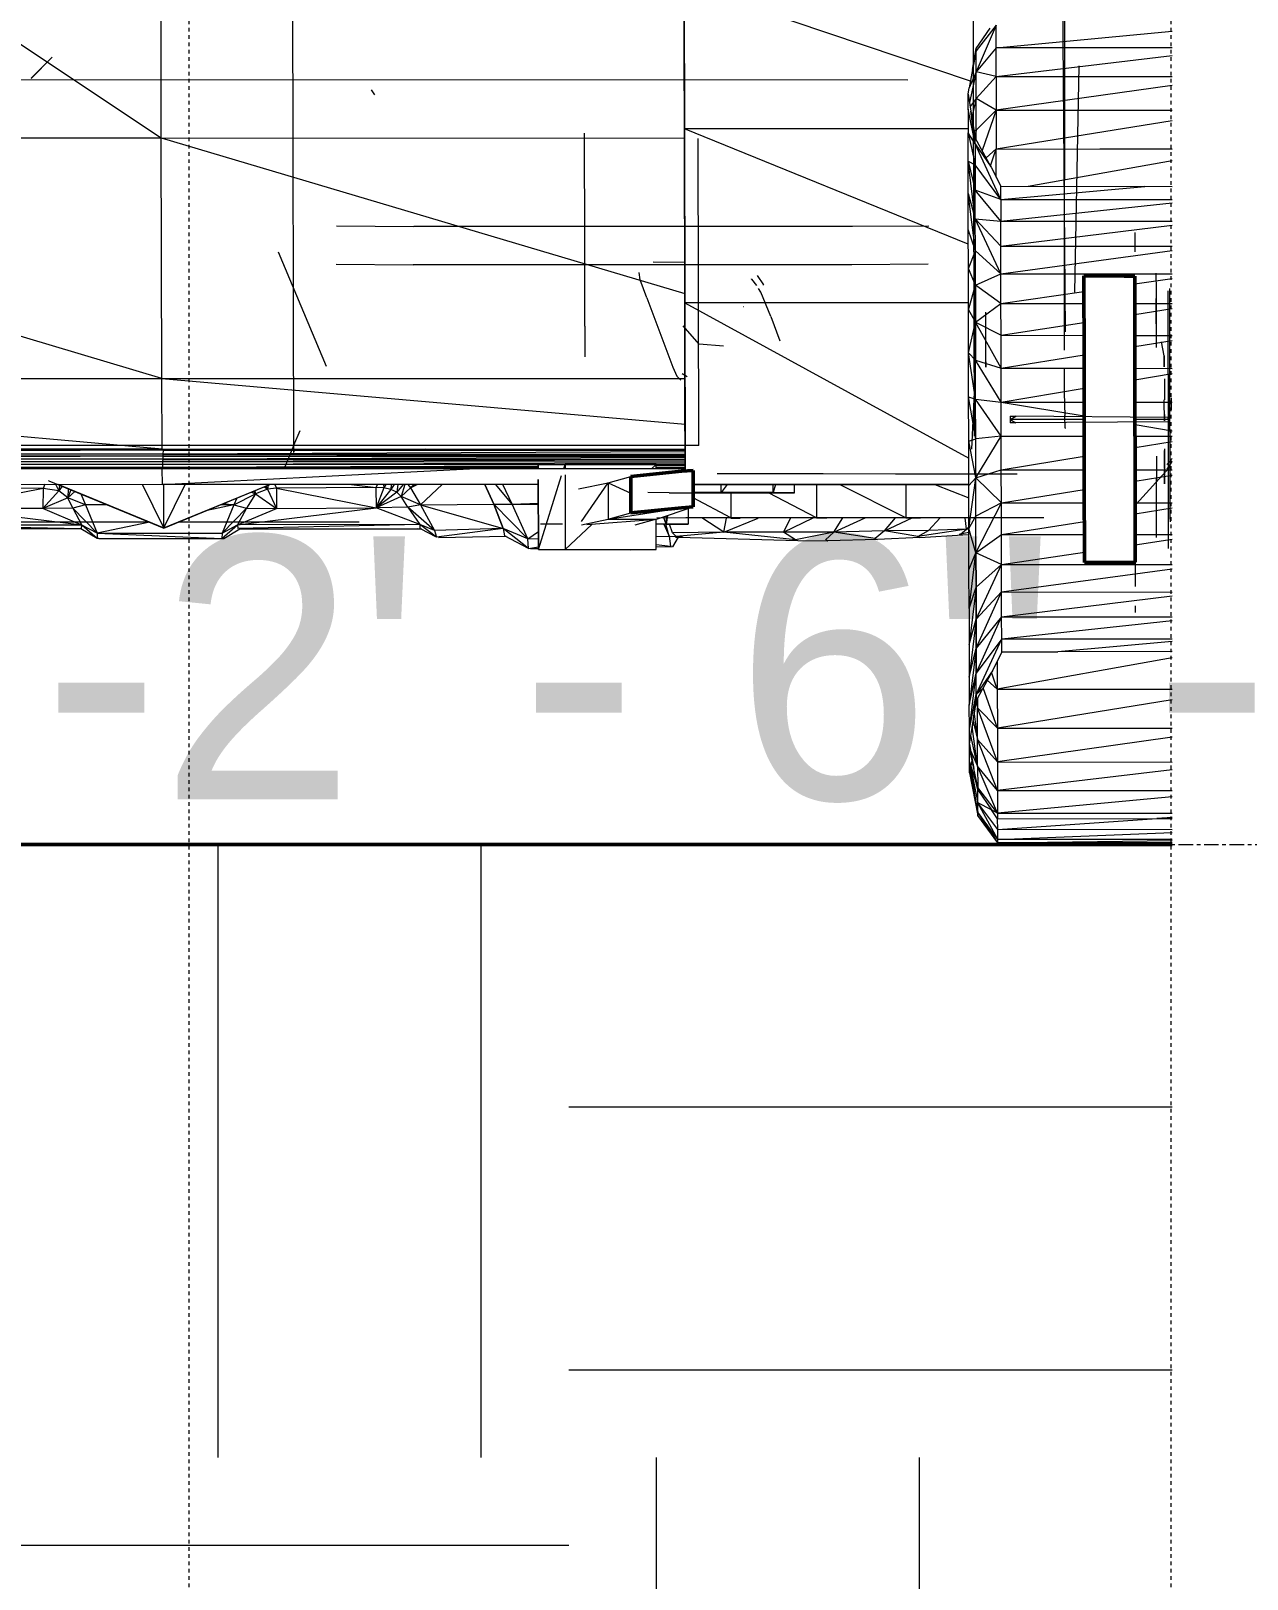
# Model space of a CAD drawing. Header units: inches. Extents: x -4169 to 1533, y -251 to 585.
# Drawn here: x 1373.6 to 1415.2, y -55.1 to -2.2 of the extents above; entities that cross this region are included whole.
import ezdxf

# ---------------------------------------------------------------- set-up
doc = ezdxf.new("R2010")
doc.units = ezdxf.units.IN
doc.header["$MEASUREMENT"] = 0
doc.linetypes.add('Aligning Line 1_8_', pattern=[0.25, 0.125, -0.125])
doc.linetypes.add('Grid Line 1_2_', pattern=[0.875, 0.5, -0.125, 0.125, -0.125])
for name, color, linetype, lineweight in [('0-4', 10, 'Continuous', 5), ('0-6', 7, 'Continuous', 9), ('A-FLOR-LEVL', 51, 'Continuous', 9), ('A-FLOR-LEVL-1', 51, 'Grid Line 1_2_', 9), ('A-GENM', 5, 'Continuous', 9), ('A-GENM-1', 250, 'Continuous', 50), ('C-TOPO', 7, 'Continuous', 9), ('C-TOPO-1', 250, 'Continuous', 50), ('G-ANNO-SYMB-1', 147, 'Aligning Line 1_8_', 9)]:
    doc.layers.add(name, color=color, linetype=linetype, lineweight=lineweight)
doc.styles.add('Century Gothic', font='ufonts.com_century-gothic.ttf', dxfattribs={"height": 9})

# ---------------------------------------------------------------- blocks, each defined once
blk = doc.blocks.new('CTR - 2nd Phase_rvt-2-BUILDING ELEVATION - SOUTH')
at = {"layer": 'A-FLOR-LEVL-1'}
blk.add_line((9609.49, -30), (12558.481, -30), dxfattribs=at)
at = {"layer": 'A-FLOR-LEVL', "insert": (12423.125, -19.449), "char_height": 9, "width": 150.288, "attachment_point": 1, "style": 'Century Gothic'}
blk.add_mtext('-2\' - 6" - STREET LEVEL', dxfattribs=at)
blk = doc.blocks.new('Land_Rover_Evoque_-_SUV_Car_Vehicle_Automobile_13067 - Land Rover EVOQUE_dwg-1230547-BUILDING ELEVATION - SOUTH')
at = {"layer": 'A-GENM'}
for p, q in [((12393.695, 14.539), (12393.501, 14.411)), ((12460.598, 14.528), (12460.802, 14.393)), ((12389.594, -13.478), (12389.302, -12.868)), ((12415.4, -17.669), (12415.067, -18.367)), ((12415.645, -17.669), (12415.067, -18.367)), ((12416.008, -17.669), (12415.695, -18.367)), ((12415.695, -18.367), (12416.008, -17.669)), ((12418.205, -18.388), (12417.444, -17.669)), ((12418.205, -18.388), (12418.545, -17.803)), ((12418.287, -17.669), (12418.545, -17.803)), ((12418.545, -17.803), (12418.399, -17.669)), ((12418.545, -17.803), (12418.652, -17.669)), ((12418.545, -17.803), (12418.868, -18.095)), ((12418.739, -17.669), (12418.868, -18.095)), ((12418.781, -17.669), (12419.019, -17.956)), ((12419.019, -17.956), (12418.868, -18.095)), ((12418.974, -17.669), (12419.019, -17.956)), ((12419.222, -17.855), (12419.019, -17.956)), ((12419.019, -17.956), (12419.723, -18.491)), ((12419.094, -17.67), (12419.222, -17.855)), ((12419.212, -17.67), (12419.222, -17.855)), ((12419.454, -17.796), (12419.222, -17.855)), ((12419.222, -17.855), (12419.723, -18.491)), ((12419.381, -17.67), (12419.454, -17.796)), ((12419.467, -17.67), (12419.454, -17.796)), ((12419.729, -17.795), (12419.454, -17.796)), ((12419.454, -17.796), (12419.723, -18.491)), ((12419.669, -17.67), (12419.729, -17.795)), ((12419.729, -17.795), (12419.723, -18.491)), ((12423.132, -17.809), (12419.723, -18.491)), ((12420.659, -17.67), (12419.729, -17.795)), ((12423.132, -17.809), (12419.729, -17.795)), ((12423.132, -17.809), (12423.127, -18.503)), ((12423.678, -17.898), (12423.127, -18.503)), ((12423.197, -17.671), (12423.132, -17.809)), ((12423.678, -17.898), (12423.132, -17.809)), ((12423.56, -17.671), (12423.678, -17.898)), ((12423.692, -17.697), (12423.678, -17.898)), ((12423.788, -17.736), (12423.678, -17.898)), ((12423.987, -18.133), (12423.678, -17.898)), ((12423.989, -17.819), (12423.987, -18.133)), ((12424.088, -17.86), (12423.987, -18.133)), ((12424.218, -17.913), (12423.987, -18.133)), ((12424.43, -18.001), (12424.591, -18.374)), ((12429.663, -18.372), (12430.404, -17.993)), ((12430.404, -17.993), (12430.1, -18.484)), ((12430.267, -17.937), (12430.404, -17.993)), ((12430.335, -17.909), (12430.404, -17.993)), ((12430.379, -17.891), (12430.404, -17.993)), ((12430.817, -17.833), (12430.404, -17.993)), ((12430.404, -17.993), (12431.125, -18.497)), ((12430.71, -17.755), (12430.817, -17.833)), ((12430.762, -17.734), (12430.817, -17.833)), ((12430.835, -17.704), (12430.817, -17.833)), ((12431.124, -17.803), (12430.817, -17.833)), ((12430.817, -17.833), (12431.125, -18.497)), ((12431.063, -17.673), (12431.124, -17.803)), ((12434.526, -17.784), (12431.124, -17.803)), ((12431.124, -17.803), (12431.125, -18.497)), ((12431.124, -17.803), (12434.529, -18.481)), ((12433.692, -17.673), (12434.526, -17.784)), ((12434.58, -17.674), (12434.526, -17.784)), ((12434.801, -17.786), (12434.526, -17.784)), ((12434.526, -17.784), (12434.529, -18.481)), ((12434.801, -17.786), (12434.529, -18.481)), ((12435.034, -17.844), (12434.529, -18.481)), ((12435.236, -17.945), (12434.529, -18.481)), ((12434.79, -17.674), (12434.801, -17.786)), ((12434.867, -17.674), (12434.801, -17.786)), ((12435.034, -17.844), (12434.801, -17.786)), ((12435.044, -17.674), (12435.034, -17.844)), ((12435.152, -17.674), (12435.034, -17.844)), ((12435.236, -17.945), (12435.034, -17.844)), ((12435.281, -17.674), (12435.236, -17.945)), ((12435.463, -17.674), (12435.236, -17.945)), ((12435.386, -18.084), (12435.236, -17.945)), ((12435.513, -17.674), (12435.386, -18.084)), ((12435.711, -17.791), (12435.386, -18.084)), ((12435.618, -17.674), (12435.711, -17.791)), ((12435.84, -17.674), (12435.711, -17.791)), ((12435.711, -17.791), (12435.938, -17.674)), ((12435.711, -17.791), (12436.048, -18.377)), ((12436.794, -17.674), (12436.048, -18.377)), ((12438.557, -18.351), (12438.258, -17.675)), ((12438.258, -17.675), (12438.557, -18.351)), ((12439.186, -18.35), (12438.629, -17.675)), ((12439.186, -18.35), (12438.868, -17.675)), ((12415.067, -18.367), (12414.381, -18.34)), ((12414.381, -18.36), (12415.363, -18.36)), ((12415.067, -18.367), (12414.522, -19.551)), ((12415.695, -18.367), (12414.522, -19.551)), ((12415.363, -18.36), (12414.927, -18.36)), ((12415.067, -18.367), (12415.695, -18.367)), ((12415.695, -18.367), (12415.364, -19.2)), ((12415.364, -19.2), (12415.695, -18.367)), ((12415.364, -19.2), (12418.205, -18.388)), ((12418.205, -18.388), (12415.695, -18.367)), ((12417.714, -19.261), (12418.205, -18.388)), ((12417.714, -19.261), (12418.635, -18.468)), ((12418.205, -18.388), (12418.868, -18.095)), ((12418.205, -18.388), (12418.635, -18.468)), ((12418.635, -18.468), (12418.222, -19.064)), ((12418.222, -19.064), (12419.723, -18.491)), ((12418.868, -18.095), (12418.635, -18.468)), ((12418.635, -18.468), (12419.723, -18.491)), ((12418.868, -18.095), (12419.723, -18.491)), ((12424.463, -19.064), (12419.723, -18.491)), ((12423.127, -18.503), (12419.723, -18.491)), ((12423.987, -18.133), (12423.127, -18.503)), ((12424.153, -18.488), (12423.127, -18.503)), ((12424.463, -19.064), (12423.127, -18.503)), ((12424.591, -18.374), (12423.987, -18.133)), ((12424.153, -18.488), (12423.987, -18.133)), ((12424.591, -18.374), (12424.153, -18.488)), ((12424.989, -19.347), (12424.153, -18.488)), ((12424.153, -18.488), (12424.463, -19.064)), ((12425.338, -18.374), (12424.591, -18.374)), ((12424.591, -18.374), (12424.989, -19.347)), ((12429.663, -18.372), (12428.745, -18.563)), ((12429.663, -18.372), (12429.211, -18.372)), ((12429.663, -18.372), (12429.26, -19.344)), ((12429.26, -19.344), (12430.1, -18.484)), ((12429.305, -18.333), (12429.663, -18.372)), ((12429.762, -18.145), (12429.663, -18.372)), ((12429.663, -18.372), (12430.1, -18.484)), ((12429.787, -19.061), (12434.529, -18.481)), ((12430.1, -18.484), (12429.787, -19.061)), ((12429.787, -19.061), (12431.125, -18.497)), ((12430.1, -18.484), (12431.125, -18.497)), ((12431.125, -18.497), (12434.529, -18.481)), ((12435.386, -18.084), (12434.529, -18.481)), ((12435.617, -18.456), (12434.529, -18.481)), ((12436.026, -19.052), (12434.529, -18.481)), ((12436.048, -18.377), (12435.386, -18.084)), ((12435.617, -18.456), (12435.386, -18.084)), ((12436.048, -18.377), (12435.617, -18.456)), ((12436.533, -19.248), (12435.617, -18.456)), ((12435.617, -18.456), (12436.026, -19.052)), ((12436.048, -18.377), (12438.557, -18.351)), ((12436.048, -18.377), (12438.883, -19.184)), ((12436.048, -18.377), (12436.533, -19.248)), ((12438.557, -18.351), (12439.186, -18.35)), ((12438.883, -19.184), (12438.557, -18.351)), ((12439.724, -19.534), (12438.557, -18.351)), ((12438.557, -18.351), (12438.883, -19.184)), ((12439.45, -18.366), (12439.016, -18.367)), ((12440.084, -18.367), (12439.016, -18.367)), ((12439.186, -18.35), (12440.084, -18.313)), ((12439.724, -19.534), (12439.186, -18.35)), ((12400.792, -19.286), (12400.346, -18.809)), ((12402.302, -19.299), (12401.258, -18.809)), ((12402.302, -19.299), (12401.892, -18.81)), ((12404.044, -19.338), (12402.872, -18.81)), ((12404.044, -19.338), (12403.713, -18.811)), ((12405.767, -19.337), (12404.658, -18.812)), ((12405.767, -19.337), (12405.495, -18.812)), ((12407.808, -19.338), (12406.54, -18.813)), ((12407.808, -19.338), (12407.718, -18.813)), ((12407.808, -19.338), (12408.622, -18.814)), ((12409.57, -19.361), (12409.681, -19.025)), ((12409.686, -19.468), (12409.79, -19.025)), ((12409.877, -19.025), (12409.686, -19.468)), ((12417.629, -19.493), (12418.222, -19.064)), ((12417.714, -19.261), (12418.222, -19.064)), ((12418.222, -19.064), (12418.2, -19.195)), ((12424.463, -19.064), (12418.222, -19.064)), ((12424.432, -19.193), (12418.222, -19.064)), ((12420.854, -18.95), (12420.423, -18.949)), ((12420.854, -18.95), (12426.741, -18.951)), ((12424.463, -19.064), (12424.432, -19.193)), ((12424.989, -19.347), (12424.463, -19.064)), ((12424.98, -19.527), (12424.463, -19.064)), ((12426.79, -18.971), (12424.989, -19.347)), ((12427.802, -18.951), (12433.521, -18.953)), ((12429.254, -19.524), (12429.787, -19.061)), ((12429.26, -19.344), (12429.787, -19.061)), ((12436.026, -19.052), (12429.787, -19.061)), ((12429.787, -19.061), (12429.803, -19.189)), ((12436.026, -19.052), (12429.803, -19.189)), ((12433.521, -18.953), (12433.951, -18.952)), ((12436.533, -19.248), (12436.026, -19.052)), ((12436.603, -19.48), (12436.026, -19.052)), ((12436.026, -19.052), (12436.033, -19.183)), ((12444.384, -19.035), (12444.559, -19.445)), ((12444.559, -19.445), (12444.445, -19.035)), ((12444.674, -19.337), (12444.576, -19.035)), ((12446.434, -19.312), (12445.678, -18.823)), ((12446.434, -19.312), (12446.521, -18.824)), ((12446.434, -19.312), (12447.611, -18.824)), ((12448.473, -19.308), (12449.495, -18.823)), ((12448.473, -19.308), (12448.727, -18.823)), ((12450.193, -19.307), (12451.265, -18.823)), ((12450.193, -19.307), (12450.5, -18.823)), ((12451.933, -19.265), (12452.874, -18.823)), ((12451.933, -19.265), (12452.305, -18.823)), ((12453.44, -19.25), (12453.841, -18.823)), ((12454.735, -19.206), (12454.693, -18.823)), ((12400.792, -19.286), (12399.721, -19.252)), ((12401.154, -19.494), (12399.721, -19.278)), ((12401.154, -19.494), (12399.722, -19.413)), ((12402.302, -19.299), (12400.792, -19.286)), ((12401.154, -19.494), (12400.792, -19.286)), ((12402.302, -19.299), (12401.154, -19.494)), ((12402.605, -19.56), (12401.154, -19.494)), ((12404.044, -19.338), (12402.302, -19.299)), ((12402.302, -19.299), (12402.605, -19.56)), ((12404.044, -19.338), (12402.605, -19.56)), ((12402.605, -19.56), (12404.306, -19.604)), ((12404.044, -19.338), (12405.767, -19.337)), ((12405.332, -19.601), (12404.044, -19.338)), ((12404.044, -19.338), (12404.306, -19.604)), ((12405.332, -19.601), (12404.306, -19.604)), ((12405.332, -19.601), (12405.767, -19.337)), ((12407.808, -19.338), (12405.332, -19.601)), ((12409.427, -19.48), (12405.332, -19.601)), ((12407.808, -19.338), (12405.767, -19.337)), ((12409.427, -19.48), (12407.808, -19.338)), ((12409.57, -19.361), (12407.808, -19.338)), ((12409.427, -19.48), (12409.57, -19.361)), ((12409.686, -19.468), (12409.427, -19.48)), ((12409.619, -19.811), (12409.427, -19.48)), ((12409.499, -19.467), (12409.44, -19.469)), ((12409.499, -19.467), (12409.449, -19.461)), ((12409.499, -19.467), (12409.501, -19.418)), ((12409.687, -19.466), (12409.499, -19.467)), ((12409.55, -19.474), (12409.499, -19.467)), ((12409.619, -19.811), (12409.686, -19.468)), ((12410.292, -19.481), (12409.686, -19.468)), ((12414.522, -19.551), (12414.326, -19.417)), ((12414.522, -19.551), (12414.326, -19.549)), ((12415.364, -19.2), (12414.485, -19.884)), ((12414.485, -19.884), (12415.307, -19.449)), ((12414.522, -19.551), (12414.485, -19.884)), ((12414.522, -19.551), (12415.364, -19.2)), ((12415.376, -19.441), (12414.555, -19.875)), ((12415.364, -19.2), (12415.308, -19.449)), ((12415.364, -19.2), (12415.308, -19.449)), ((12417.629, -19.493), (12415.359, -19.45)), ((12417.629, -19.493), (12415.364, -19.2)), ((12415.364, -19.2), (12417.714, -19.261)), ((12417.629, -19.493), (12417.714, -19.261)), ((12417.632, -19.485), (12417.697, -19.487)), ((12417.697, -19.487), (12417.637, -19.471)), ((12418.266, -19.189), (12417.697, -19.487)), ((12424.432, -19.193), (12418.254, -19.195)), ((12424.98, -19.527), (12424.432, -19.193)), ((12424.989, -19.347), (12424.98, -19.527)), ((12425.045, -19.526), (12424.98, -19.527)), ((12424.989, -19.347), (12429.26, -19.344)), ((12424.989, -19.347), (12429.254, -19.524)), ((12425.045, -19.526), (12429.319, -19.527)), ((12429.26, -19.344), (12429.254, -19.524)), ((12429.254, -19.519), (12429.319, -19.527)), ((12429.319, -19.527), (12429.867, -19.194)), ((12429.867, -19.194), (12436.097, -19.194)), ((12435.963, -19.182), (12436.048, -19.19)), ((12436.603, -19.48), (12436.055, -19.194)), ((12438.883, -19.184), (12436.533, -19.248)), ((12436.533, -19.248), (12436.603, -19.48)), ((12438.883, -19.184), (12436.603, -19.48)), ((12436.668, -19.492), (12438.99, -19.447)), ((12438.883, -19.184), (12438.924, -19.433)), ((12439.745, -19.867), (12438.883, -19.184)), ((12439.724, -19.534), (12438.883, -19.184)), ((12438.883, -19.184), (12438.924, -19.433)), ((12439.745, -19.867), (12438.951, -19.448)), ((12439.724, -19.534), (12440.086, -19.286)), ((12439.724, -19.534), (12440.086, -19.529)), ((12439.745, -19.867), (12439.724, -19.534)), ((12444.117, -19.455), (12444.559, -19.445)), ((12444.559, -19.445), (12444.802, -19.456)), ((12444.559, -19.445), (12444.608, -19.787)), ((12446.434, -19.312), (12444.674, -19.337)), ((12444.802, -19.456), (12444.674, -19.337)), ((12444.87, -19.476), (12444.678, -19.807)), ((12444.87, -19.476), (12444.78, -19.489)), ((12444.788, -19.475), (12444.87, -19.476)), ((12444.792, -19.468), (12444.87, -19.476)), ((12446.434, -19.312), (12444.802, -19.456)), ((12445.019, -19.459), (12444.87, -19.476)), ((12444.87, -19.476), (12448.963, -19.597)), ((12448.473, -19.308), (12446.434, -19.312)), ((12448.89, -19.571), (12446.434, -19.312)), ((12450.193, -19.307), (12448.473, -19.308)), ((12448.89, -19.571), (12448.473, -19.308)), ((12450.193, -19.307), (12448.89, -19.571)), ((12448.963, -19.597), (12449.988, -19.601)), ((12450.193, -19.307), (12449.914, -19.573)), ((12449.93, -19.569), (12449.988, -19.601)), ((12451.69, -19.555), (12449.988, -19.601)), ((12451.933, -19.265), (12450.193, -19.307)), ((12451.616, -19.527), (12450.193, -19.307)), ((12451.592, -19.526), (12451.69, -19.555)), ((12451.933, -19.265), (12451.616, -19.527)), ((12453.141, -19.488), (12451.69, -19.555)), ((12453.44, -19.25), (12451.933, -19.265)), ((12453.067, -19.458), (12451.933, -19.265)), ((12453.047, -19.457), (12453.141, -19.488)), ((12454.735, -19.206), (12453.067, -19.458)), ((12453.067, -19.458), (12453.44, -19.25)), ((12453.141, -19.488), (12454.61, -19.405)), ((12454.735, -19.206), (12453.44, -19.25)), ((12454.491, -19.366), (12454.61, -19.405)), ((12454.537, -19.373), (12454.735, -19.206)), ((12454.819, -19.325), (12454.537, -19.373)), ((12454.61, -19.405), (12454.819, -19.391)), ((12454.735, -19.206), (12454.818, -19.131)), ((12454.818, -19.201), (12454.735, -19.206)), ((12410.293, -19.731), (12409.619, -19.811)), ((12410.293, -19.823), (12409.619, -19.811)), ((12414.485, -19.884), (12414.327, -19.86)), ((12414.485, -19.884), (12414.327, -19.882)), ((12414.555, -19.875), (12414.486, -19.874)), ((12439.745, -19.867), (12440.087, -19.815)), ((12440.087, -19.878), (12439.813, -19.882)), ((12444.117, -19.729), (12444.608, -19.787)), ((12444.678, -19.807), (12444.118, -19.817))]:
    blk.add_line(p, q, dxfattribs=at)
blk = doc.blocks.new('Land_Rover_Evoque_-_SUV_Car_Vehicle_Automobile_13067 - Land_Rover_Evoque_-_SUV_Car_Vehicle_Automobile_13067-1230553-BUILDING ELEVATION - SOUTH')
blk.add_blockref('Land_Rover_Evoque_-_SUV_Car_Vehicle_Automobile_13067 - Land Rover EVOQUE_dwg-1230547-BUILDING ELEVATION - SOUTH', (0, 0))
blk = doc.blocks.new('Land_Rover_Evoque_-_SUV_Car_Vehicle_Automobile_13067 - Land Rover EVOQUE_dwg-V22-BUILDING ELEVATION - SOUTH')
at = {"layer": 'A-GENM'}
for p, q in [((12427.18, -5.812), (12427.148, 11.589)), ((12458.124, -12.454), (12457.939, 11.386)), ((12402.467, 10.642), (12427.18, -5.812)), ((12431.653, 6.563), (12431.706, -16.567)), ((12445.085, -7.418), (12445.066, 1.755)), ((12458.097, 1.492), (12458.092, -2.8)), ((12454.871, -3.867), (12445.075, -0.569)), ((12445.075, -0.569), (12445.087, -5.499)), ((12445.075, -0.569), (12445.085, -7.418)), ((12454.982, -4.776), (12454.978, -1.801)), ((12455.748, -1.954), (12455.07, -2.837)), ((12455.07, -2.756), (12455.543, -2.061)), ((12455.748, -1.954), (12455.071, -3.557)), ((12455.748, -2.731), (12455.748, -1.954)), ((12455.748, -2.731), (12461.78, -2.159)), ((12422.727, -3.779), (12423.446, -3.054)), ((12423.446, -3.054), (12422.732, -3.765)), ((12455.07, -2.837), (12454.94, -3.47)), ((12454.94, -3.47), (12455.035, -2.947)), ((12455.035, -2.947), (12455.07, -2.756)), ((12455.07, -2.837), (12455.035, -2.947)), ((12455.07, -2.837), (12455.07, -2.756)), ((12455.071, -3.557), (12455.07, -2.837)), ((12455.748, -2.731), (12455.071, -3.557)), ((12455.749, -3.711), (12455.748, -2.731)), ((12461.78, -2.733), (12455.748, -2.731)), ((12455.749, -3.711), (12461.78, -2.99)), ((12458.092, -2.8), (12458.083, -11.664)), ((12454.94, -3.47), (12454.831, -4.097)), ((12455.071, -3.557), (12454.831, -4.097)), ((12455.071, -3.557), (12454.842, -4.602)), ((12455.749, -3.711), (12455.071, -3.557)), ((12455.071, -4.469), (12455.071, -3.557)), ((12458.447, -11.094), (12458.587, -3.341)), ((12452.724, -3.833), (12401.745, -3.819)), ((12434.361, -4.166), (12434.482, -4.341)), ((12454.793, -4.313), (12454.831, -4.097)), ((12455.749, -3.711), (12455.071, -4.469)), ((12455.749, -3.711), (12461.78, -3.712)), ((12455.749, -3.711), (12455.749, -4.863)), ((12461.78, -4.015), (12455.749, -4.863)), ((12454.793, -4.313), (12454.887, -4.895)), ((12454.793, -4.825), (12454.793, -4.313)), ((12455.071, -4.469), (12454.862, -4.737)), ((12455.071, -4.469), (12454.921, -5.105)), ((12455.749, -4.863), (12455.071, -4.469)), ((12455.072, -5.554), (12455.071, -4.469)), ((12454.793, -4.825), (12454.795, -5.641)), ((12455.036, -6.017), (12454.793, -4.825)), ((12454.887, -4.895), (12455.035, -5.808)), ((12455.036, -6.017), (12454.887, -4.895)), ((12454.988, -8.065), (12454.982, -4.776)), ((12455.749, -4.863), (12455.072, -5.554)), ((12455.749, -4.863), (12455.269, -6.24)), ((12455.749, -4.863), (12455.752, -6.193)), ((12455.749, -4.863), (12461.78, -4.864)), ((12455.752, -6.193), (12461.78, -5.214)), ((12409.271, -5.807), (12427.18, -5.812)), ((12427.2, -14.049), (12427.18, -5.812)), ((12427.18, -5.812), (12445.088, -5.817)), ((12427.18, -5.812), (12445.099, -11.142)), ((12441.666, -6.665), (12441.662, -5.649)), ((12445.087, -5.499), (12445.1, -11.458)), ((12445.087, -5.499), (12445.093, -11.677)), ((12454.799, -9.451), (12445.087, -5.499)), ((12454.795, -5.502), (12445.087, -5.499)), ((12445.1, -11.458), (12445.087, -5.499)), ((12445.093, -11.677), (12445.087, -5.499)), ((12454.796, -6.611), (12454.795, -5.641)), ((12455.036, -6.017), (12454.795, -5.641)), ((12454.795, -5.641), (12455.036, -6.736)), ((12455.072, -5.554), (12454.998, -5.578)), ((12455.072, -5.554), (12455.024, -5.738)), ((12455.036, -6.017), (12455.035, -5.808)), ((12455.581, -6.816), (12455.035, -5.808)), ((12455.036, -6.017), (12455.035, -5.808)), ((12455.072, -5.554), (12455.039, -5.815)), ((12455.073, -5.877), (12455.072, -5.554)), ((12445.573, -16.347), (12445.553, -5.834)), ((12455.036, -6.017), (12455.036, -6.736)), ((12455.912, -7.923), (12455.036, -6.017)), ((12455.036, -6.017), (12455.581, -6.816)), ((12455.036, -6.017), (12455.036, -6.736)), ((12455.752, -6.193), (12455.409, -6.499)), ((12455.553, -6.775), (12455.752, -6.193)), ((12455.754, -7.157), (12455.752, -6.193)), ((12455.752, -6.193), (12461.78, -6.194)), ((12461.78, -6.199), (12459.3, -6.2)), ((12441.67, -8.433), (12441.666, -6.665)), ((12454.797, -7.72), (12454.796, -6.611)), ((12455.038, -8.585), (12454.796, -6.611)), ((12454.796, -6.611), (12455.036, -6.736)), ((12454.796, -6.611), (12455.037, -7.601)), ((12455.037, -7.601), (12455.036, -6.736)), ((12455.912, -7.923), (12455.036, -6.736)), ((12455.036, -6.736), (12455.037, -7.601)), ((12455.581, -6.816), (12455.911, -7.468)), ((12456.844, -7.471), (12461.78, -6.582)), ((12445.085, -7.418), (12445.093, -11.677)), ((12454.798, -8.949), (12454.797, -7.72)), ((12455.04, -9.675), (12454.797, -7.72)), ((12454.797, -7.72), (12455.038, -8.585)), ((12455.038, -8.585), (12455.037, -7.601)), ((12455.912, -7.923), (12455.037, -7.601)), ((12455.913, -8.667), (12455.037, -7.601)), ((12455.038, -8.585), (12455.037, -7.601)), ((12455.911, -7.468), (12460.841, -7.481)), ((12455.912, -7.923), (12455.911, -7.468)), ((12455.912, -7.923), (12460.841, -7.481)), ((12455.912, -7.923), (12455.913, -8.667)), ((12455.912, -7.923), (12461.78, -7.924)), ((12461.78, -7.484), (12460.841, -7.481)), ((12441.674, -10.483), (12441.67, -8.433)), ((12454.994, -11.375), (12454.988, -8.065)), ((12455.913, -8.667), (12461.78, -8.039)), ((12427.2, -14.049), (12409.278, -8.718)), ((12433.178, -8.827), (12435.821, -8.845)), ((12450.83, -8.849), (12435.821, -8.845)), ((12453.445, -8.833), (12450.83, -8.849)), ((12454.801, -10.279), (12454.798, -8.949)), ((12455.04, -9.675), (12454.798, -8.949)), ((12455.04, -9.675), (12455.038, -8.585)), ((12455.915, -10.463), (12455.038, -8.585)), ((12455.038, -8.585), (12455.914, -9.517)), ((12455.038, -8.585), (12455.913, -8.667)), ((12455.04, -9.675), (12455.038, -8.585)), ((12455.914, -9.517), (12455.913, -8.667)), ((12455.913, -8.667), (12461.78, -8.669)), ((12455.914, -9.517), (12461.78, -8.8)), ((12455.915, -10.463), (12455.914, -9.517)), ((12455.914, -9.517), (12461.78, -9.519)), ((12460.495, -9.055), (12460.497, -9.713)), ((12431.19, -9.72), (12431.193, -9.724)), ((12432.833, -13.636), (12431.193, -9.724)), ((12444.017, -10.052), (12445.097, -10.063)), ((12454.801, -10.279), (12455.04, -9.675)), ((12455.042, -10.859), (12455.04, -9.675)), ((12455.915, -10.463), (12455.04, -9.675)), ((12455.042, -10.859), (12455.04, -9.675)), ((12455.915, -10.463), (12461.78, -9.665)), ((12433.161, -10.135), (12435.805, -10.153)), ((12450.813, -10.157), (12435.805, -10.153)), ((12441.676, -12.263), (12441.674, -10.483)), ((12443.574, -10.669), (12443.535, -10.421)), ((12447.576, -10.528), (12447.788, -10.848)), ((12453.429, -10.14), (12450.813, -10.157)), ((12454.803, -11.696), (12454.801, -10.279)), ((12455.042, -10.859), (12454.801, -10.279)), ((12455.042, -10.859), (12455.915, -10.463)), ((12455.917, -11.483), (12455.915, -10.463)), ((12455.915, -10.463), (12461.78, -10.464)), ((12458.755, -11.056), (12458.754, -10.538)), ((12458.754, -10.538), (12460.128, -10.542)), ((12458.755, -10.762), (12458.754, -10.538)), ((12460.494, -10.543), (12460.128, -10.542)), ((12460.495, -11.049), (12460.494, -10.543)), ((12461.222, -10.443), (12461.225, -11.041)), ((12443.798, -11.293), (12443.574, -10.669)), ((12447.383, -10.645), (12447.381, -10.642)), ((12447.383, -10.645), (12447.555, -10.868)), ((12447.693, -11.099), (12447.613, -10.963)), ((12448.043, -11.927), (12447.693, -11.099)), ((12447.79, -10.85), (12447.788, -10.848)), ((12454.803, -11.696), (12455.042, -10.859)), ((12455.044, -12.117), (12455.042, -10.859)), ((12455.917, -11.483), (12455.042, -10.859)), ((12455.042, -10.859), (12455.044, -12.117)), ((12455.917, -11.483), (12458.755, -11.067)), ((12458.756, -12.133), (12458.755, -10.762)), ((12458.755, -11.056), (12458.759, -12.91)), ((12460.494, -10.811), (12461.78, -10.622)), ((12460.499, -12.907), (12460.495, -11.049)), ((12460.504, -12.137), (12460.501, -10.766)), ((12461.224, -10.969), (12461.225, -11.305)), ((12461.225, -11.041), (12461.225, -11.305)), ((12461.642, -12.345), (12461.637, -11.051)), ((12461.691, -11.305), (12461.69, -10.969)), ((12443.798, -11.293), (12444.681, -13.657)), ((12445.1, -11.458), (12445.099, -14.589)), ((12445.1, -11.458), (12445.112, -17.215)), ((12454.803, -11.461), (12445.1, -11.458)), ((12445.1, -11.458), (12454.813, -16.775)), ((12445.112, -17.215), (12445.1, -11.458)), ((12447.108, -11.584), (12447.113, -11.589)), ((12454.998, -13.846), (12454.994, -11.375)), ((12455.044, -12.117), (12455.917, -11.483)), ((12455.919, -12.571), (12455.917, -11.483)), ((12455.917, -11.483), (12458.755, -11.484)), ((12460.496, -11.484), (12461.78, -11.485)), ((12460.497, -11.854), (12461.78, -11.653)), ((12461.227, -12.178), (12461.225, -11.305)), ((12461.225, -11.305), (12461.227, -12.215)), ((12461.693, -12.215), (12461.691, -11.305)), ((12445.099, -14.589), (12445.093, -11.677)), ((12448.043, -11.927), (12448.352, -12.755)), ((12454.806, -13.169), (12454.803, -11.696)), ((12454.803, -11.696), (12455.044, -12.117)), ((12454.806, -13.169), (12455.044, -12.117)), ((12455.046, -13.423), (12455.044, -12.117)), ((12455.921, -13.699), (12455.044, -12.117)), ((12455.044, -12.117), (12455.919, -12.571)), ((12455.044, -12.117), (12455.046, -13.423)), ((12455.397, -13.656), (12455.393, -11.775)), ((12455.919, -12.571), (12458.756, -12.127)), ((12458.083, -11.664), (12458.081, -13.074)), ((12458.756, -12.133), (12458.76, -13.728)), ((12458.759, -12.91), (12458.756, -12.133)), ((12460.507, -13.731), (12460.504, -12.137)), ((12461.227, -12.178), (12461.228, -12.99)), ((12441.676, -12.263), (12441.677, -13.3)), ((12445.583, -12.875), (12445.04, -12.243)), ((12445.04, -12.243), (12445.044, -12.248)), ((12445.583, -12.875), (12445.044, -12.248)), ((12455.921, -13.699), (12455.919, -12.571)), ((12455.919, -12.571), (12458.757, -12.572)), ((12460.498, -12.572), (12461.78, -12.573)), ((12461.227, -12.215), (12461.228, -12.99)), ((12461.649, -15.462), (12461.642, -12.345)), ((12461.694, -12.99), (12461.693, -12.215)), ((12446.415, -12.942), (12445.583, -12.875)), ((12454.809, -14.676), (12454.806, -13.169)), ((12455.049, -14.761), (12454.806, -13.169)), ((12454.806, -13.169), (12455.046, -13.423)), ((12455.921, -13.699), (12458.759, -13.239)), ((12458.759, -12.91), (12458.762, -14.266)), ((12460.499, -12.956), (12461.78, -12.748)), ((12460.501, -14.265), (12460.499, -12.907)), ((12461.506, -13.272), (12461.411, -12.793)), ((12461.699, -14.905), (12461.694, -12.99)), ((12441.677, -13.3), (12441.674, -13.313)), ((12444.681, -13.657), (12444.826, -13.966)), ((12455.049, -14.761), (12455.046, -13.423)), ((12455.923, -14.854), (12455.046, -13.423)), ((12455.046, -13.423), (12455.921, -13.699)), ((12455.049, -14.761), (12455.046, -13.423)), ((12455.384, -13.273), (12455.397, -13.656)), ((12455.923, -14.854), (12455.921, -13.699)), ((12455.921, -13.699), (12458.759, -13.7)), ((12458.082, -13.712), (12458.081, -14.242)), ((12458.76, -13.728), (12458.762, -15.439)), ((12458.762, -14.266), (12458.76, -13.728)), ((12460.5, -13.7), (12461.78, -13.701)), ((12460.511, -15.443), (12460.507, -13.731)), ((12461.506, -13.272), (12461.506, -13.652)), ((12461.506, -13.652), (12461.507, -13.273)), ((12409.307, -14.044), (12427.2, -14.049)), ((12427.21, -16.464), (12427.2, -14.049)), ((12427.2, -14.049), (12445.109, -15.615)), ((12427.2, -14.049), (12445.106, -14.053)), ((12444.962, -14.111), (12444.825, -13.965)), ((12444.826, -13.966), (12444.825, -13.965)), ((12444.962, -14.111), (12444.96, -14.11)), ((12445.01, -13.875), (12445.008, -13.873)), ((12445.01, -13.875), (12445.174, -13.981)), ((12454.998, -13.846), (12455.002, -16.028)), ((12458.081, -14.242), (12458.082, -14.448)), ((12458.762, -14.266), (12458.764, -15.44)), ((12460.501, -14.093), (12461.78, -13.881)), ((12460.503, -15.44), (12460.501, -14.265)), ((12461.509, -14.057), (12461.509, -14.269)), ((12461.509, -14.057), (12461.511, -14.777)), ((12461.654, -14.505), (12461.652, -14.099)), ((12445.104, -17.133), (12445.099, -14.589)), ((12454.812, -16.197), (12454.809, -14.676)), ((12455.052, -16.111), (12454.809, -14.676)), ((12454.809, -14.676), (12455.049, -14.761)), ((12454.997, -14.525), (12454.904, -16.471)), ((12455.052, -16.111), (12455.049, -14.761)), ((12455.926, -16.02), (12455.049, -14.761)), ((12455.049, -14.761), (12455.923, -14.854)), ((12455.052, -16.111), (12455.049, -14.761)), ((12455.923, -14.854), (12458.76, -14.382)), ((12458.082, -14.448), (12458.084, -14.518)), ((12458.084, -14.518), (12458.095, -14.934)), ((12461.509, -15.497), (12461.507, -14.776)), ((12461.758, -15.116), (12461.758, -14.71)), ((12427.21, -16.464), (12409.307, -14.898)), ((12455.926, -16.02), (12455.923, -14.854)), ((12455.923, -14.854), (12458.762, -15.331)), ((12455.923, -14.854), (12458.761, -14.854)), ((12456.228, -15.338), (12456.228, -15.454)), ((12456.228, -15.338), (12456.428, -15.339)), ((12456.228, -15.454), (12456.428, -15.339)), ((12461.642, -15.385), (12456.428, -15.339)), ((12458.095, -14.934), (12458.106, -15.314)), ((12458.117, -15.739), (12458.106, -15.314)), ((12460.502, -14.855), (12461.78, -14.855)), ((12461.508, -15.283), (12461.509, -15.497)), ((12461.702, -16.834), (12461.699, -14.905)), ((12431.918, -15.841), (12431.71, -16.344)), ((12456.228, -15.454), (12456.228, -15.572)), ((12458.764, -15.455), (12456.228, -15.454)), ((12456.228, -15.454), (12456.429, -15.57)), ((12456.429, -15.57), (12456.228, -15.572)), ((12461.643, -15.527), (12456.429, -15.57)), ((12458.117, -15.739), (12458.118, -15.763)), ((12458.762, -15.439), (12458.766, -17.152)), ((12458.764, -15.44), (12458.766, -16.614)), ((12460.506, -16.616), (12460.503, -15.44)), ((12461.643, -15.456), (12460.503, -15.455)), ((12460.504, -15.624), (12461.78, -15.839)), ((12460.514, -17.155), (12460.511, -15.443)), ((12461.643, -15.443), (12461.642, -15.385)), ((12461.643, -15.456), (12461.642, -15.385)), ((12461.643, -15.456), (12461.643, -15.444)), ((12461.643, -15.456), (12461.643, -15.444)), ((12461.643, -15.456), (12461.643, -15.527)), ((12461.643, -15.456), (12461.643, -15.527)), ((12461.654, -18.579), (12461.649, -15.462)), ((12445.573, -16.347), (12408.964, -16.337)), ((12431.705, -16.354), (12431.383, -17.132)), ((12454.812, -16.197), (12455.052, -16.111)), ((12454.815, -17.706), (12454.812, -16.197)), ((12455.053, -17.441), (12454.812, -16.197)), ((12455.055, -17.451), (12455.052, -16.111)), ((12455.055, -17.451), (12455.052, -16.111)), ((12455.926, -16.02), (12455.053, -16.111)), ((12455.055, -17.451), (12455.926, -16.02)), ((12455.928, -17.176), (12455.926, -16.02)), ((12455.926, -16.02), (12458.763, -16.021)), ((12460.505, -16.021), (12461.78, -16.022)), ((12460.506, -16.415), (12461.78, -16.202)), ((12427.21, -16.464), (12409.307, -16.459)), ((12427.239, -16.501), (12409.307, -16.496)), ((12427.239, -16.501), (12409.307, -16.583)), ((12427.235, -16.637), (12409.307, -16.633)), ((12427.235, -16.637), (12409.307, -16.677)), ((12427.233, -16.708), (12409.307, -16.704)), ((12427.233, -16.708), (12409.307, -16.767)), ((12427.23, -16.808), (12409.307, -16.804)), ((12427.23, -16.808), (12409.307, -16.857)), ((12409.307, -16.889), (12427.227, -16.894)), ((12427.227, -16.894), (12409.307, -16.946)), ((12427.21, -16.464), (12445.111, -16.469)), ((12427.227, -16.894), (12427.224, -16.985)), ((12427.224, -16.985), (12445.112, -16.932)), ((12427.23, -16.808), (12427.227, -16.894)), ((12445.111, -16.845), (12427.227, -16.894)), ((12427.227, -16.894), (12445.112, -16.898)), ((12427.233, -16.708), (12427.23, -16.808)), ((12445.111, -16.75), (12427.23, -16.808)), ((12427.23, -16.808), (12445.111, -16.813)), ((12427.235, -16.637), (12427.233, -16.708)), ((12445.111, -16.668), (12427.233, -16.708)), ((12427.233, -16.708), (12445.111, -16.713)), ((12427.239, -16.501), (12427.235, -16.637)), ((12445.111, -16.556), (12427.235, -16.637)), ((12427.235, -16.637), (12445.111, -16.642)), ((12436.226, -16.466), (12427.239, -16.501)), ((12427.239, -16.501), (12445.111, -16.506)), ((12431.706, -16.567), (12431.713, -16.576)), ((12431.713, -16.576), (12431.717, -16.465)), ((12431.713, -16.465), (12431.713, -16.576)), ((12431.713, -16.576), (12431.713, -16.465)), ((12431.713, -16.576), (12431.713, -16.465)), ((12455.928, -17.176), (12458.765, -16.704)), ((12458.766, -16.614), (12458.769, -17.969)), ((12458.766, -16.614), (12458.766, -17.152)), ((12460.509, -17.973), (12460.506, -16.616)), ((12461.236, -16.71), (12461.238, -17.467)), ((12461.236, -16.834), (12461.237, -17.546)), ((12461.512, -16.763), (12461.511, -16.516)), ((12461.511, -16.516), (12461.513, -17.208)), ((12461.513, -17.129), (12461.512, -16.763)), ((12461.513, -16.456), (12461.513, -16.597)), ((12461.513, -16.597), (12461.514, -16.517)), ((12461.596, -16.989), (12461.78, -16.785)), ((12461.609, -17.147), (12461.78, -16.881)), ((12461.65, -17.097), (12461.78, -16.884)), ((12461.65, -17.097), (12461.78, -16.889)), ((12461.703, -17.546), (12461.702, -16.834)), ((12409.307, -16.98), (12427.224, -16.985)), ((12427.224, -16.985), (12414.321, -17.027)), ((12414.321, -17.083), (12427.222, -17.086)), ((12427.222, -17.086), (12414.321, -17.127)), ((12419.982, -17.131), (12427.196, -17.131)), ((12427.196, -17.131), (12437.951, -17.132)), ((12427.196, -17.131), (12427.205, -17.672)), ((12427.205, -17.672), (12437.951, -17.132)), ((12427.222, -17.086), (12427.221, -17.131)), ((12427.224, -16.985), (12427.222, -17.086)), ((12427.222, -17.086), (12440.081, -17.044)), ((12427.222, -17.086), (12440.081, -17.089)), ((12427.224, -16.985), (12445.112, -16.99)), ((12437.951, -17.132), (12445.104, -17.133)), ((12440.081, -16.995), (12440.998, -16.993)), ((12440.081, -16.995), (12440.998, -16.993)), ((12440.081, -17.133), (12440.081, -16.995)), ((12440.081, -16.995), (12440.081, -17.133)), ((12440.087, -19.906), (12440.88, -17.368)), ((12440.954, -17.133), (12440.998, -16.993)), ((12440.998, -16.993), (12444.111, -16.994)), ((12440.998, -16.993), (12440.998, -17.133)), ((12444.111, -16.994), (12440.998, -16.993)), ((12440.998, -17.348), (12441.003, -19.904)), ((12442.476, -17.621), (12443.25, -17.398)), ((12443.25, -17.398), (12444.983, -17.225)), ((12443.252, -17.97), (12443.25, -17.398)), ((12443.963, -17.133), (12444.111, -16.994)), ((12444.112, -17.133), (12444.111, -16.994)), ((12444.112, -17.133), (12444.111, -16.994)), ((12444.111, -17.031), (12445.112, -17.027)), ((12444.112, -17.09), (12445.112, -17.09)), ((12445.112, -17.127), (12444.112, -17.131)), ((12444.983, -17.225), (12445.38, -17.194)), ((12445.106, -17.215), (12445.104, -17.133)), ((12445.38, -17.194), (12445.381, -18.293)), ((12447.755, -17.313), (12446.205, -17.309)), ((12449.827, -17.316), (12447.755, -17.313)), ((12452.305, -17.32), (12449.827, -17.316)), ((12456.467, -17.325), (12452.305, -17.32)), ((12455.053, -17.453), (12454.815, -17.706)), ((12454.818, -19.181), (12455.053, -17.465)), ((12455.055, -17.451), (12455.928, -17.176)), ((12455.058, -18.759), (12455.055, -17.451)), ((12455.93, -18.305), (12455.055, -17.451)), ((12455.058, -18.759), (12455.055, -17.451)), ((12455.93, -18.305), (12455.928, -17.176)), ((12455.928, -17.176), (12458.766, -17.177)), ((12458.766, -17.152), (12458.769, -18.746)), ((12460.507, -17.178), (12461.78, -17.178)), ((12460.508, -17.562), (12461.78, -17.355)), ((12460.517, -18.75), (12460.514, -17.155)), ((12461.669, -17.106), (12460.547, -18.349)), ((12461.24, -18.656), (12461.238, -17.467)), ((12461.514, -17.289), (12461.516, -17.654)), ((12461.515, -17.13), (12461.515, -17.209)), ((12461.516, -17.654), (12461.515, -17.209)), ((12414.322, -17.668), (12427.205, -17.672)), ((12423.325, -17.543), (12423.328, -17.547)), ((12423.328, -17.547), (12427.272, -19.169)), ((12423.628, -17.671), (12427.269, -19.166)), ((12423.634, -17.671), (12427.269, -19.166)), ((12427.269, -19.166), (12426.532, -17.672)), ((12440.082, -17.675), (12427.205, -17.672)), ((12427.269, -19.166), (12427.263, -17.672)), ((12427.269, -19.166), (12427.995, -17.672)), ((12427.269, -19.166), (12430.897, -17.673)), ((12430.91, -17.673), (12427.272, -19.169)), ((12427.272, -19.169), (12430.898, -17.673)), ((12440.087, -19.906), (12440.082, -17.501)), ((12440.082, -17.501), (12440.087, -19.906)), ((12441.463, -17.825), (12442.476, -17.621)), ((12441.558, -18.94), (12442.476, -17.621)), ((12442.476, -17.621), (12442.478, -18.867)), ((12442.476, -17.621), (12443.252, -17.97)), ((12443.252, -17.97), (12443.253, -18.645)), ((12444.563, -17.958), (12443.826, -17.956)), ((12444.563, -17.958), (12446.342, -17.959)), ((12454.815, -17.679), (12445.381, -17.677)), ((12445.381, -17.677), (12454.815, -17.679)), ((12446.339, -17.955), (12445.381, -17.955)), ((12446.543, -17.677), (12446.339, -17.955)), ((12446.339, -17.955), (12446.339, -17.677)), ((12448.119, -17.956), (12446.339, -17.955)), ((12446.342, -17.959), (12448.121, -17.959)), ((12446.667, -17.959), (12446.669, -18.822)), ((12449.608, -18.822), (12447.955, -17.959)), ((12448.119, -17.956), (12448.118, -17.677)), ((12448.203, -17.677), (12448.119, -17.956)), ((12448.854, -17.957), (12448.119, -17.956)), ((12448.121, -17.959), (12448.854, -17.957)), ((12448.854, -17.957), (12448.854, -17.677)), ((12449.606, -17.678), (12449.608, -18.822)), ((12452.662, -18.822), (12450.387, -17.678)), ((12452.66, -17.678), (12452.662, -18.822)), ((12453.658, -17.679), (12454.816, -18.137)), ((12454.818, -19.181), (12454.815, -17.706)), ((12455.93, -18.305), (12458.768, -17.844)), ((12458.769, -17.969), (12458.772, -19.822)), ((12458.769, -17.969), (12458.769, -18.746)), ((12460.512, -19.829), (12460.509, -17.973)), ((12461.239, -18.492), (12461.237, -17.546)), ((12461.706, -18.492), (12461.703, -17.546)), ((12442.478, -18.867), (12444.982, -18.473)), ((12443.253, -18.645), (12444.982, -18.473)), ((12444.133, -18.868), (12445.382, -18.442)), ((12444.982, -18.473), (12445.382, -18.442)), ((12445.209, -18.501), (12445.21, -19.034)), ((12446.669, -18.822), (12445.381, -18.131)), ((12445.382, -18.442), (12445.381, -18.293)), ((12455.93, -18.305), (12455.058, -18.759)), ((12455.06, -20.014), (12455.93, -18.305)), ((12455.933, -19.39), (12455.93, -18.305)), ((12455.93, -18.305), (12458.768, -18.306)), ((12460.509, -18.306), (12461.78, -18.307)), ((12460.51, -18.676), (12461.78, -18.477)), ((12461.24, -18.86), (12461.239, -18.492)), ((12461.706, -18.859), (12461.706, -18.492)), ((12440.907, -19.034), (12440.162, -19.032)), ((12441.003, -19.904), (12441.917, -19.048)), ((12441.558, -19.053), (12442.478, -18.867)), ((12441.744, -19.05), (12444.133, -18.868)), ((12442.478, -18.867), (12443.253, -18.645)), ((12442.478, -18.867), (12444.133, -18.868)), ((12444.133, -18.868), (12443.391, -19.072)), ((12444.118, -19.905), (12444.115, -18.873)), ((12444.118, -19.905), (12444.115, -18.873)), ((12444.464, -19.032), (12444.116, -19.032)), ((12444.464, -19.034), (12444.116, -19.034)), ((12444.464, -19.034), (12444.116, -19.034)), ((12444.466, -19.035), (12444.116, -19.035)), ((12444.466, -19.035), (12444.116, -19.035)), ((12446.989, -18.824), (12444.137, -18.823)), ((12444.464, -19.032), (12444.372, -18.787)), ((12444.463, -18.755), (12444.464, -19.032)), ((12444.509, -18.74), (12444.464, -19.032)), ((12444.464, -19.032), (12445.21, -19.034)), ((12445.21, -19.034), (12444.466, -19.035)), ((12446.669, -18.822), (12445.132, -18.822)), ((12449.608, -18.822), (12446.669, -18.822)), ((12446.669, -18.822), (12446.989, -18.824)), ((12446.669, -18.824), (12446.989, -18.824)), ((12449.957, -18.823), (12446.989, -18.824)), ((12452.662, -18.822), (12449.608, -18.822)), ((12449.608, -18.822), (12449.957, -18.823)), ((12449.608, -18.823), (12449.957, -18.823)), ((12453.166, -18.823), (12449.957, -18.823)), ((12454.818, -18.822), (12452.662, -18.822)), ((12452.662, -18.822), (12453.166, -18.823)), ((12452.662, -18.823), (12453.166, -18.823)), ((12457.381, -18.822), (12453.166, -18.823)), ((12454.818, -19.181), (12455.058, -18.759)), ((12455.06, -20.014), (12455.058, -18.759)), ((12455.06, -20.014), (12455.058, -18.759)), ((12455.933, -19.39), (12458.77, -18.947)), ((12458.769, -18.746), (12458.773, -20.117)), ((12460.519, -20.121), (12460.517, -18.75)), ((12461.239, -18.954), (12461.24, -18.86)), ((12461.241, -19.318), (12461.24, -18.656)), ((12461.655, -19.868), (12461.654, -18.579)), ((12461.706, -18.859), (12461.706, -18.955)), ((12427.269, -19.166), (12427.272, -19.169)), ((12454.821, -20.595), (12454.818, -19.181)), ((12455.06, -20.014), (12454.818, -19.181)), ((12455.06, -20.014), (12455.933, -19.39)), ((12455.935, -20.413), (12455.933, -19.39)), ((12455.933, -19.39), (12458.771, -19.391)), ((12460.511, -19.392), (12461.78, -19.392)), ((12460.512, -19.74), (12461.78, -19.553)), ((12461.24, -19.492), (12461.241, -19.318)), ((12440.087, -19.906), (12441.003, -19.904)), ((12440.087, -19.906), (12444.118, -19.905)), ((12440.087, -19.906), (12443.24, -19.908)), ((12443.24, -19.908), (12440.087, -19.906)), ((12441.003, -19.904), (12444.118, -19.905)), ((12444.118, -19.905), (12443.24, -19.908)), ((12444.118, -19.905), (12443.24, -19.908)), ((12454.821, -20.595), (12455.06, -20.014)), ((12454.824, -21.925), (12455.06, -20.014)), ((12455.063, -21.196), (12455.06, -20.014)), ((12455.935, -20.413), (12455.06, -20.014)), ((12455.06, -20.014), (12455.063, -21.196)), ((12455.935, -20.413), (12458.772, -19.996)), ((12458.772, -19.822), (12458.773, -20.344)), ((12458.773, -20.117), (12458.773, -20.344)), ((12460.512, -19.829), (12460.513, -20.34)), ((12460.521, -21.172), (12460.519, -20.121)), ((12454.824, -21.925), (12454.821, -20.595)), ((12455.935, -20.413), (12455.063, -21.196)), ((12455.066, -22.291), (12455.935, -20.413)), ((12455.937, -21.355), (12455.935, -20.413)), ((12455.935, -20.413), (12461.78, -20.415)), ((12455.937, -21.355), (12461.78, -20.563)), ((12458.773, -20.344), (12459.147, -20.343)), ((12460.513, -20.34), (12459.147, -20.343)), ((12454.824, -21.925), (12455.063, -21.196)), ((12455.063, -21.196), (12454.827, -23.155)), ((12455.066, -22.291), (12455.063, -21.196)), ((12455.063, -21.196), (12455.066, -22.291)), ((12455.937, -21.355), (12455.066, -22.291)), ((12455.069, -23.276), (12455.937, -21.355)), ((12455.939, -22.21), (12455.937, -21.355)), ((12455.937, -21.355), (12461.78, -21.357)), ((12455.939, -22.21), (12461.78, -21.492)), ((12454.824, -21.925), (12454.827, -23.155)), ((12455.939, -22.21), (12455.069, -23.276)), ((12455.071, -24.136), (12455.939, -22.21)), ((12455.942, -22.955), (12455.939, -22.21)), ((12455.939, -22.21), (12461.78, -22.212)), ((12460.52, -22.055), (12460.52, -21.829)), ((12454.827, -23.155), (12455.066, -22.291)), ((12455.066, -22.291), (12454.83, -24.27)), ((12455.069, -23.276), (12455.066, -22.291)), ((12455.066, -22.291), (12455.069, -23.276)), ((12455.942, -22.955), (12461.78, -22.33)), ((12454.827, -23.155), (12454.83, -24.27)), ((12454.83, -24.27), (12455.069, -23.276)), ((12455.069, -23.276), (12454.833, -25.235)), ((12455.071, -24.136), (12455.069, -23.276)), ((12455.069, -23.276), (12455.071, -24.136)), ((12455.942, -22.955), (12455.071, -24.136)), ((12455.073, -24.861), (12455.942, -22.955)), ((12455.943, -23.408), (12455.942, -22.955)), ((12455.942, -22.955), (12461.78, -22.956)), ((12461.78, -23.055), (12457.858, -23.404)), ((12455.943, -23.408), (12455.621, -24.052)), ((12455.787, -23.72), (12455.789, -24.687)), ((12461.78, -23.608), (12455.789, -24.687)), ((12455.943, -23.408), (12457.858, -23.404)), ((12461.78, -23.396), (12457.858, -23.404)), ((12454.83, -24.27), (12454.833, -25.235)), ((12454.833, -25.235), (12455.071, -24.136)), ((12454.836, -26.052), (12455.071, -24.136)), ((12455.073, -24.861), (12455.071, -24.136)), ((12455.073, -24.861), (12455.071, -24.136)), ((12455.621, -24.052), (12455.073, -24.861)), ((12455.621, -24.052), (12455.293, -24.662)), ((12455.789, -24.687), (12455.587, -24.101)), ((12454.836, -26.052), (12455.073, -24.861)), ((12455.073, -24.861), (12454.927, -25.997)), ((12455.073, -24.861), (12455.293, -24.662)), ((12455.073, -24.861), (12455.074, -25.072)), ((12455.073, -24.861), (12455.074, -25.072)), ((12455.074, -25.072), (12455.293, -24.662)), ((12455.793, -26.013), (12455.306, -24.638)), ((12455.789, -24.687), (12455.445, -24.38)), ((12455.789, -24.687), (12461.78, -24.688)), ((12455.789, -24.687), (12455.793, -26.013)), ((12454.836, -26.052), (12454.833, -25.235)), ((12454.927, -25.997), (12455.074, -25.072)), ((12455.063, -25.138), (12455.113, -25.321)), ((12455.079, -25.063), (12455.113, -25.321)), ((12455.112, -25.001), (12455.113, -25.321)), ((12455.793, -26.013), (12455.113, -25.321)), ((12455.796, -27.175), (12455.113, -25.321)), ((12455.116, -26.407), (12455.113, -25.321)), ((12461.78, -25.043), (12455.793, -26.013)), ((12455.118, -27.319), (12454.932, -25.959)), ((12454.963, -25.773), (12455.116, -26.407)), ((12455, -25.539), (12455.116, -26.407)), ((12454.837, -26.567), (12454.836, -26.052)), ((12454.837, -26.567), (12454.927, -25.997)), ((12455.118, -27.319), (12454.884, -26.269)), ((12455.796, -27.175), (12455.116, -26.407)), ((12455.799, -28.155), (12455.116, -26.407)), ((12455.118, -27.319), (12455.116, -26.407)), ((12455.793, -26.013), (12461.78, -26.014)), ((12455.793, -26.013), (12455.796, -27.175)), ((12461.78, -26.325), (12455.796, -27.175)), ((12454.837, -26.567), (12454.875, -26.779)), ((12454.838, -26.696), (12454.837, -26.567)), ((12454.84, -27.167), (12454.838, -26.696)), ((12454.984, -27.398), (12454.838, -26.696)), ((12454.838, -26.696), (12454.875, -26.779)), ((12454.875, -26.779), (12454.984, -27.398)), ((12454.875, -26.779), (12455.118, -27.319)), ((12454.842, -27.455), (12454.84, -27.167)), ((12455.125, -28.896), (12454.84, -27.167)), ((12454.84, -27.167), (12455.123, -28.569)), ((12454.84, -27.167), (12455.084, -27.936)), ((12454.843, -27.552), (12454.842, -27.455)), ((12455.125, -28.896), (12454.842, -27.455)), ((12454.926, -27.07), (12454.843, -27.552)), ((12454.843, -27.456), (12454.843, -27.552)), ((12454.843, -27.552), (12455.126, -29.002)), ((12454.843, -27.552), (12455.125, -28.896)), ((12455.084, -27.936), (12454.984, -27.398)), ((12455.121, -28.05), (12454.984, -27.398)), ((12455.799, -28.155), (12455.118, -27.319)), ((12455.801, -28.924), (12455.118, -27.319)), ((12455.118, -27.319), (12455.121, -28.05)), ((12455.796, -27.175), (12461.78, -27.177)), ((12455.796, -27.175), (12455.799, -28.155)), ((12461.78, -27.44), (12455.799, -28.155)), ((12455.121, -28.132), (12455.084, -27.936)), ((12455.121, -28.05), (12455.084, -27.936)), ((12455.801, -28.924), (12455.121, -28.05)), ((12455.121, -28.132), (12455.121, -28.05)), ((12455.121, -28.132), (12455.594, -28.816)), ((12455.123, -28.569), (12455.121, -28.132)), ((12455.806, -29.828), (12455.123, -28.569)), ((12455.804, -29.491), (12455.123, -28.569)), ((12455.594, -28.816), (12455.123, -28.569)), ((12455.125, -28.896), (12455.123, -28.569)), ((12455.799, -28.155), (12461.78, -28.157)), ((12455.799, -28.155), (12455.801, -28.924)), ((12461.78, -28.363), (12455.801, -28.924)), ((12455.807, -29.943), (12455.125, -28.896)), ((12455.806, -29.828), (12455.125, -28.896)), ((12455.126, -29.002), (12455.125, -28.896)), ((12455.807, -29.943), (12455.126, -29.002)), ((12455.802, -29.12), (12455.594, -28.816)), ((12455.801, -28.924), (12455.594, -28.816)), ((12455.801, -28.924), (12461.78, -28.926)), ((12455.801, -28.924), (12455.802, -29.12)), ((12455.802, -29.12), (12461.248, -29.115)), ((12455.804, -29.491), (12455.802, -29.12)), ((12455.804, -29.491), (12461.248, -29.115)), ((12461.78, -29.078), (12461.248, -29.115)), ((12461.248, -29.115), (12461.78, -29.115)), ((12455.806, -29.828), (12455.804, -29.491)), ((12461.78, -29.493), (12455.804, -29.491)), ((12455.806, -29.828), (12461.78, -29.584)), ((12455.807, -29.943), (12455.806, -29.828)), ((12461.78, -29.829), (12455.806, -29.828)), ((12455.807, -29.943), (12461.78, -29.86)), ((12461.78, -29.945), (12455.807, -29.943))]:
    blk.add_line(p, q, dxfattribs=at)
at = {"layer": 'A-GENM-1'}
for p, q in [((12458.755, -11.056), (12458.754, -10.538)), ((12458.754, -10.538), (12460.128, -10.542)), ((12460.128, -10.542), (12460.494, -10.543)), ((12460.494, -10.543), (12460.495, -11.049)), ((12458.759, -12.91), (12458.755, -11.056)), ((12460.495, -11.049), (12460.499, -12.907)), ((12458.762, -14.266), (12458.759, -12.91)), ((12460.499, -12.907), (12460.501, -14.265)), ((12458.764, -15.44), (12458.762, -14.266)), ((12460.501, -14.265), (12460.503, -15.44)), ((12458.766, -16.614), (12458.764, -15.44)), ((12460.503, -15.44), (12460.506, -16.616)), ((12458.769, -17.969), (12458.766, -16.614)), ((12460.506, -16.616), (12460.509, -17.973)), ((12443.25, -17.398), (12444.983, -17.225)), ((12443.252, -17.97), (12443.25, -17.398)), ((12444.983, -17.225), (12445.38, -17.194)), ((12445.38, -17.194), (12445.381, -18.293)), ((12443.253, -18.645), (12443.252, -17.97)), ((12458.772, -19.822), (12458.769, -17.969)), ((12460.509, -17.973), (12460.512, -19.829)), ((12444.982, -18.473), (12443.253, -18.645)), ((12445.382, -18.442), (12444.982, -18.473)), ((12445.381, -18.293), (12445.382, -18.442)), ((12458.773, -20.344), (12458.772, -19.822)), ((12460.512, -19.829), (12460.513, -20.34)), ((12459.147, -20.343), (12458.773, -20.344)), ((12460.513, -20.34), (12459.147, -20.343))]:
    blk.add_line(p, q, dxfattribs=at)
blk = doc.blocks.new('Land_Rover_Evoque_-_SUV_Car_Vehicle_Automobile_13067 - Land_Rover_Evoque_-_SUV_Car_Vehicle_Automobile_13067-V23-BUILDING ELEVATION - SOUTH')
blk.add_blockref('Land_Rover_Evoque_-_SUV_Car_Vehicle_Automobile_13067 - Land Rover EVOQUE_dwg-V22-BUILDING ELEVATION - SOUTH', (0, 0))
blk = doc.blocks.new('CTR  - Topography_rvt-2-BUILDING ELEVATION - SOUTH')
at = {"layer": 'C-TOPO'}
h = blk.add_hatch(dxfattribs=at)
h.set_pattern_fill('FP_47', color=256, style=0, pattern_type=2)
h.set_pattern_definition([(0, (0, 0), (24, 24), [24, -24]), (0, (0, 9), (24, 24), [24, -24]), (0, (0, 18), (24, 24), [24, -24]), (90, (3, 21), (-24, 24), [24, -24]), (90, (12, 21), (-24, 24), [24, -24]), (90, (21, 21), (-24, 24), [24, -24])])
h.paths.add_polyline_path([(12377.069, -145.874), (12461.78, -145.874), (12461.78, -30), (12377.069, -30), (12377.069, -138)], flags=0)
blk.add_line((12461.78, -30), (12387.554, -30), dxfattribs=at)
at = {"layer": 'C-TOPO-1'}
blk.add_line((12461.78, -30), (12387.555, -30), dxfattribs=at)
at = {"layer": '0-6'}
for name in ['Land_Rover_Evoque_-_SUV_Car_Vehicle_Automobile_13067 - Land_Rover_Evoque_-_SUV_Car_Vehicle_Automobile_13067-V23-BUILDING ELEVATION - SOUTH', 'Land_Rover_Evoque_-_SUV_Car_Vehicle_Automobile_13067 - Land_Rover_Evoque_-_SUV_Car_Vehicle_Automobile_13067-1230553-BUILDING ELEVATION - SOUTH']:
    blk.add_blockref(name, (0, 0), dxfattribs=at)
blk = doc.blocks.new('CTR - 1st Phase - Common Walls_rvt-2-BUILDING ELEVATION - SOUTH')
at = {"layer": 'A-FLOR-LEVL-1'}
blk.add_line((9609.49, -30), (12558.481, -30), dxfattribs=at)
at = {"layer": 'G-ANNO-SYMB-1'}
for p, q in [((12428.118, 526.953), (12428.118, -145.874)), ((12461.731, 526.953), (12461.731, -145.874))]:
    blk.add_line(p, q, dxfattribs=at)
at = {"layer": 'A-FLOR-LEVL', "insert": (12423.125, -19.449), "char_height": 9, "width": 150.288, "attachment_point": 1, "style": 'Century Gothic'}
blk.add_mtext('-2\' - 6" - STREET LEVEL', dxfattribs=at)

msp = doc.modelspace()

# ---------------------------------------------------------------- block references
at = {"layer": '0-4'}
for name in ['CTR - 2nd Phase_rvt-2-BUILDING ELEVATION - SOUTH', 'CTR - 1st Phase - Common Walls_rvt-2-BUILDING ELEVATION - SOUTH', 'CTR  - Topography_rvt-2-BUILDING ELEVATION - SOUTH']:
    msp.add_blockref(name, (-11049.11, 0), dxfattribs=at)

doc.saveas('drawing.dxf')
